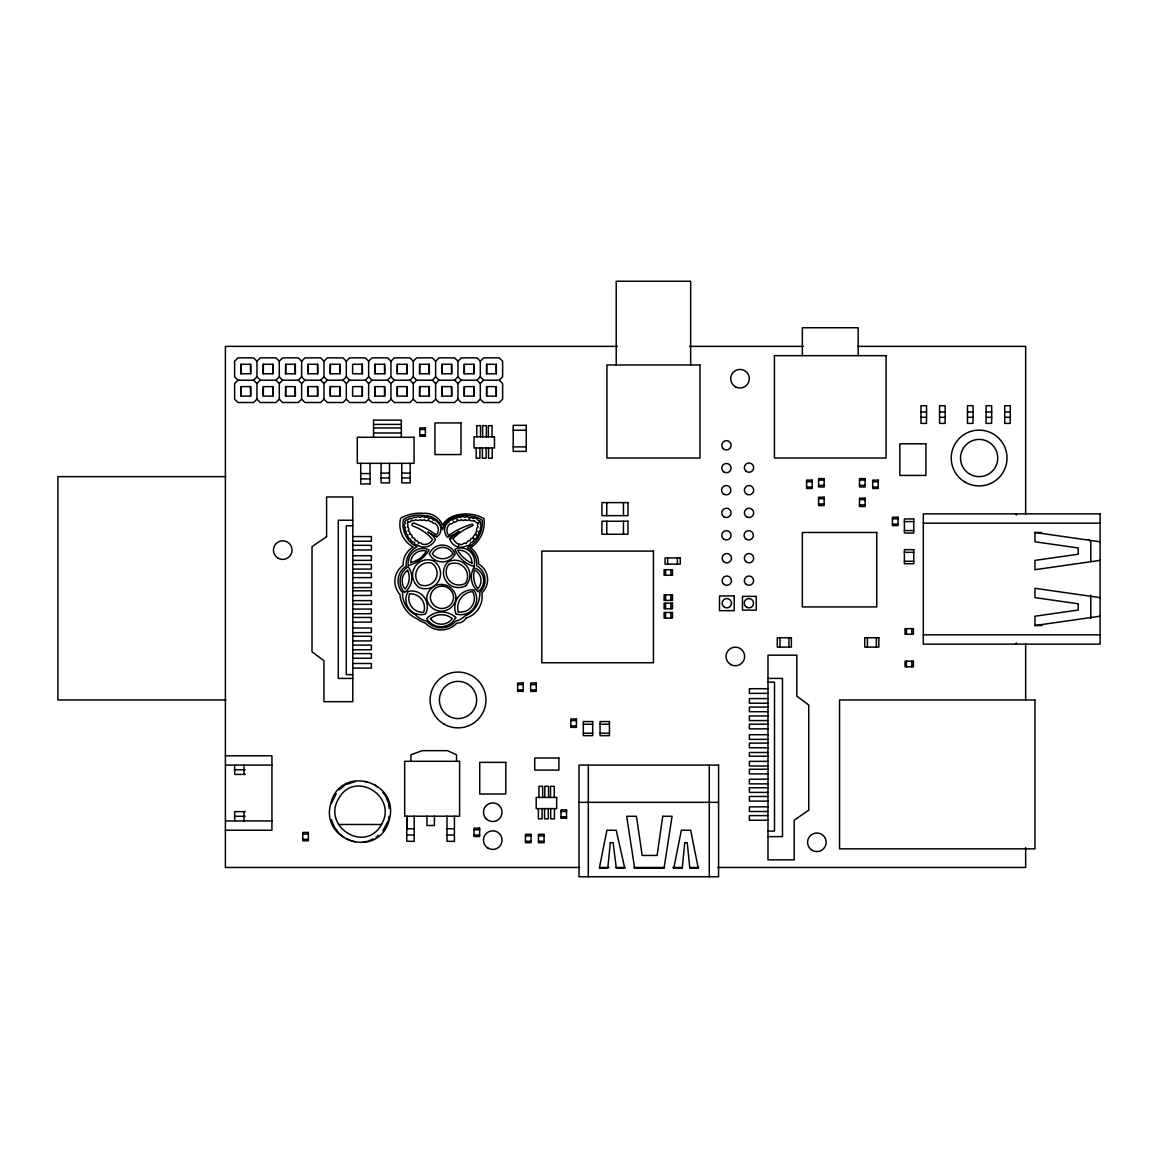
<?xml version="1.0" encoding="UTF-8"?>
<svg xmlns="http://www.w3.org/2000/svg" width="1158" height="1158" viewBox="0 0 1158 1158"><rect width="100%" height="100%" fill="white"/><g stroke="black" fill="none" stroke-linecap="round" stroke-linejoin="round"><path stroke-width="1.5" d="M240.936 373.773L241.052 364.278L250.649 364.278L250.649 373.773L240.936 373.773L240.936 364.278M240.936 396.108L241.052 386.613L250.649 386.613L250.649 396.108L240.936 396.108L240.936 386.613M263.271 373.773L263.271 364.278L272.984 364.278L272.984 373.773L263.271 373.773L263.387 364.278M263.271 396.108L263.271 386.613L272.984 386.613L272.984 396.108L263.271 396.108L263.387 386.613M285.606 373.773L285.606 364.278L295.319 364.278L295.319 373.773L285.606 373.773L285.722 364.278M285.606 396.108L285.606 386.613L295.319 386.613L295.319 396.108L285.606 396.108L285.722 386.613M307.941 373.773L307.941 364.278L317.654 364.278L317.654 373.773L307.941 373.773L308.057 364.278M307.941 396.108L307.941 386.613L317.654 386.613L317.654 396.108L307.941 396.108L308.057 386.613M330.276 373.773L330.276 364.278L339.989 364.278L339.989 373.773L330.276 373.773L330.377 364.278M330.276 396.108L330.276 386.613L339.989 386.613L339.989 396.108L330.276 396.108L330.377 386.613M374.931 373.773L374.931 364.278L384.659 364.278L384.659 373.773L374.931 373.773L375.047 364.278M374.931 396.108L374.931 386.613L384.659 386.613L384.659 396.108L374.931 396.108L375.047 386.613M397.266 373.773L397.382 364.278L406.979 364.278L406.979 373.773L397.266 373.773L397.266 364.278M397.266 396.108L397.382 386.613L406.979 386.613L406.979 396.108L397.266 396.108L397.266 386.613M419.601 373.773L419.601 364.278L429.314 364.278L429.314 373.773L419.601 373.773L419.717 364.278M419.601 396.108L419.601 386.613L429.314 386.613L429.314 396.108L419.601 396.108L419.717 386.613M441.936 373.773L441.936 364.278L451.649 364.278L451.649 373.773L441.936 373.773L442.052 364.278M441.936 396.108L441.936 386.613L451.649 386.613L451.649 396.108L441.936 396.108L442.052 386.613M464.271 373.773L464.271 364.278L473.984 364.278L473.984 373.773L464.271 373.773L464.387 364.278M464.271 396.108L464.271 386.613L473.984 386.613L473.984 396.108L464.271 396.108L464.387 386.613M486.606 373.773L486.606 364.278L496.319 364.278L496.319 373.773L486.606 373.773L486.707 364.278M486.606 396.108L486.606 386.613L496.319 386.613L496.319 396.108L486.606 396.108L486.707 386.613M926.545 417.3L926.443 423.394L920.957 423.394L920.957 405.72L926.545 405.72L926.545 417.3L920.957 417.3M945.145 417.3L945.058 423.394L939.572 423.394L939.572 405.72L945.145 405.72L945.145 417.3L939.572 417.3M973.067 417.3L972.966 423.394L967.48 423.394L967.48 405.72L973.067 405.72L973.067 417.3L967.48 417.3M991.682 417.3L991.581 423.394L986.095 423.394L986.095 405.72L991.682 405.72L991.682 417.3L986.095 417.3M1010.283 417.3L1010.196 423.394L1004.71 423.394L1004.71 405.72L1010.283 405.72L1010.283 417.3L1004.71 417.3M388.654 819.575L389.059 816.39M459.292 531.334L449.695 538.687A11.594 11.594 0 0 0 466.341 545.925A4.516 4.516 0 0 0 470.814 542.74A4.936 4.936 0 0 0 474.071 539.556A5.269 5.269 0 0 0 477.386 535.821L475.431 533.679M453.198 538.441A8.888 8.888 0 0 0 462.172 544.622A3.04 3.04 0 0 1 466.225 543.58A3.778 3.778 0 0 1 470.032 540.743A2.808 2.808 0 0 1 473.043 538.123A4.198 4.198 0 0 1 475.359 534.62A3.778 3.778 0 0 1 476.937 531.363A3.257 3.257 0 0 1 478.095 526.948A4.56 4.56 0 0 1 477.689 523.633L477.936 522.924A5.37 5.37 0 0 1 474.259 520.55A4.936 4.936 0 0 1 469.12 519.653A3.054 3.054 0 0 1 465.125 519.653A3.054 3.054 0 0 1 461.116 519.653A2.33 2.33 0 0 1 457.396 519.653A2.475 2.475 0 0 1 453.545 521.693A2.75 2.75 0 0 1 449.984 523.778A8.671 8.671 0 0 0 448.551 535.503A78.194 78.194 0 0 1 456.02 530.827L457.975 529.785A78.194 78.194 0 0 1 472.305 524.125L473.115 525.298L471.943 526.108A52.573 52.573 0 0 0 453.198 538.441L449.695 538.687M331.347 803.652L336.196 793.693M381.503 824.482C398.034 796.516 354.753 769.259 338.498 798.745C321.953 826.696 365.248 853.967 381.503 824.482L338.498 824.482M388.06 821.051L382.849 830.807M457.917 546.894L459.263 544.303M477.689 523.633L479.933 521.245M237.983 380.186L234.625 383.544L234.625 399.177L237.983 402.521L253.616 402.521L256.96 399.177L256.96 383.544L253.616 380.186L237.983 380.186L234.625 376.842L234.625 361.209L237.983 357.865L253.616 357.865L256.96 361.209L256.96 376.842L260.318 380.186L275.951 380.186L279.295 376.842L279.295 361.209L275.951 357.865L260.318 357.865L256.96 361.209M253.616 380.186L256.96 376.842M256.96 383.544L260.318 380.186M279.295 361.209L282.653 357.865L298.286 357.865L301.63 361.209L301.63 376.842L304.974 380.186L320.607 380.186L323.965 376.842L323.965 361.209L320.607 357.865L304.974 357.865L301.63 361.209M298.286 380.186L301.63 383.544L301.63 399.177L298.286 402.521L282.653 402.521L279.295 399.177L279.295 383.544L282.653 380.186L298.286 380.186L301.63 376.842M279.295 399.177L275.951 402.521L260.318 402.521L256.96 399.177M301.63 383.544L304.974 380.186M323.965 361.209L327.309 357.865L342.942 357.865L346.3 361.209L346.3 376.842L349.644 380.186L365.277 380.186L368.635 376.842L368.635 361.209L365.277 357.865L349.644 357.865L346.3 361.209M342.942 380.186L346.3 383.544L346.3 399.177L342.942 402.521L327.309 402.521L323.965 399.177L323.965 383.544L327.309 380.186L342.942 380.186L346.3 376.842M323.965 399.177L320.607 402.521L304.974 402.521L301.63 399.177M346.3 383.544L349.644 380.186M368.635 361.209L371.979 357.865L387.612 357.865L390.955 361.209L390.955 376.842L394.313 380.186L409.946 380.186L413.29 376.842L413.29 361.209L409.946 357.865L394.313 357.865L390.955 361.209M387.612 380.186L390.955 383.544L390.955 399.177L387.612 402.521L371.979 402.521L368.635 399.177L368.635 383.544L371.979 380.186L387.612 380.186L390.955 376.842M368.635 399.177L365.277 402.521L349.644 402.521L346.3 399.177M390.955 383.544L394.313 380.186M413.29 361.209L416.648 357.865L432.281 357.865L435.625 361.209L435.625 376.842L438.983 380.186L454.616 380.186L457.96 376.842L457.96 361.209L454.616 357.865L438.983 357.865L435.625 361.209M432.281 380.186L435.625 383.544L435.625 399.177L432.281 402.521L416.648 402.521L413.29 399.177L413.29 383.544L416.648 380.186L432.281 380.186L435.625 376.842M413.29 399.177L409.946 402.521L394.313 402.521L390.955 399.177M435.625 383.544L438.983 380.186M457.96 361.209L461.304 357.865L476.937 357.865L480.295 361.209L480.295 376.842L483.639 380.186L499.272 380.186L502.63 376.842L502.63 361.209L499.272 357.865L483.639 357.865L480.295 361.209M476.937 380.186L480.295 383.544L480.295 399.177L476.937 402.521L461.304 402.521L457.96 399.177L457.96 383.544L461.304 380.186L476.937 380.186L480.295 376.842M457.96 399.177L454.616 402.521L438.983 402.521L435.625 399.177M480.295 383.544L483.639 380.186M339.019 789.872L345.171 784.979M376.06 837.263L378.507 835.309M346.604 784.371L355.39 781.491M369.113 840.694L373.397 838.855M1100.1 560.385L1034.963 569.693L1034.963 560.385L1078.228 554.204L1078.228 547.966L1034.963 541.785L1034.963 532.477L1100.1 541.785M1100.1 616.215L1034.963 625.523L1034.963 616.215L1078.228 610.034L1078.228 603.796L1034.963 597.615L1034.963 588.307L1100.1 597.615M363.062 841.938L367.679 841.316M617.402 346.372L225.39 346.372L225.39 867.472L579.796 867.472M689.661 346.372L803.464 346.372M857.658 346.372L1025.655 346.372L1025.655 514.051M362.324 364.278L352.611 364.278L352.611 373.773L362.324 373.773L362.324 364.278L362.324 373.773M362.324 386.613L352.611 386.613L352.611 396.108L362.324 396.108L362.324 386.613L362.324 396.108M920.957 411.973L926.545 411.973M939.572 411.973L945.145 411.973M967.48 411.973L973.067 411.973M986.095 411.973L991.682 411.973M1004.71 411.973L1010.283 411.973M373.527 424.393L401.319 424.393M373.527 427.953L401.319 427.953M419.804 429.502L425.391 429.502M513.211 430.197L526.239 430.197M373.527 432.991L401.319 432.991M419.804 434.815L425.391 434.815M513.211 446.887L526.239 446.887M381.112 473.101L389.493 473.101M401.768 473.101L410.149 473.101M360.717 473.564L370.024 473.564M225.738 476.647L57.9 476.647L57.9 699.968L225.738 699.968M381.112 477.993L389.493 477.993M401.768 477.993L410.149 477.993M360.717 478.891L370.024 478.891M818.576 480.049L824.149 480.049M859.511 480.049L865.098 480.049M806.605 481.728L812.192 481.728M872.669 481.728L878.256 481.728M370.024 483.812L360.717 484.015L360.717 463.33M818.576 485.361L824.149 485.361M859.511 485.361L865.098 485.361M806.605 487.055L812.192 487.055M872.669 487.055L878.256 487.055M818.576 498.664L824.149 498.664M859.511 499.59L865.098 499.59M818.576 503.976L824.149 503.976M859.511 504.902L865.098 504.902M892.427 518.827L898.015 518.827M352.785 520.231L338.281 520.231L338.281 678.414L352.785 678.414M904.384 521.621L913.763 521.621M923.302 523.17L1100.1 523.17M892.427 524.154L898.015 524.154M352.785 525.775L346.271 525.775L346.271 674.651L352.785 674.651M904.384 530.567L913.763 530.567M1034.47 532.477L1041.65 532.477M352.785 536.574L371.385 536.574L371.385 541.235L352.785 541.235M352.785 545.331L371.385 545.331L371.385 549.992L352.785 549.992M904.384 552.337L913.763 552.337M352.785 555.724L371.385 555.724L371.385 560.371L352.785 560.371M904.384 561.268L913.763 561.268M352.785 564.424L371.385 564.424L371.385 569.085L352.785 569.085M352.785 572.978L371.385 572.978L371.385 577.625L352.785 577.625M352.785 582.952L371.385 582.952L371.385 587.598L352.785 587.598M352.785 590.826L371.385 590.826L371.385 595.473L352.785 595.473M352.785 600.626L371.385 600.626L371.385 604.346L352.785 604.346M352.785 609.065L371.385 609.065L371.385 613.711L352.785 613.711M352.785 617.46L371.385 617.46L371.385 622.121L352.785 622.121M1034.847 625.523L1042.07 625.523M352.785 627.998L371.385 627.998L371.385 632.644L352.785 632.644M923.302 634.83L1100.1 634.83M352.785 636.249L371.385 636.249L371.385 640.91L352.785 640.91M352.785 645.122L371.385 645.122L371.385 649.768L352.785 649.768M352.785 653.604L371.385 653.604L371.385 658.265L352.785 658.265M352.785 663.476L371.385 663.476L371.385 668.123L352.785 668.123M767.986 678.414L782.475 678.414L782.475 836.612L767.986 836.612M767.986 682.178L774.499 682.178L774.499 831.068L767.986 831.068M517.626 684.61L523.213 684.61M530.654 684.61L536.241 684.61M767.986 688.706L749.371 688.706L749.371 693.367L767.986 693.367M517.626 689.936L523.213 689.936M530.654 689.936L536.241 689.936M767.986 698.578L749.371 698.578L749.371 703.224L767.986 703.224M767.986 707.075L749.371 707.075L749.371 711.721L767.986 711.721M767.986 715.933L749.371 715.933L749.371 720.58L767.986 720.58M570.836 720.594L576.423 720.594M583.314 724.257L592.693 724.257M600.061 724.257L609.441 724.257M767.986 724.184L749.371 724.184L749.371 728.845L767.986 728.845M570.836 725.921L576.423 725.921M583.314 733.202L592.693 733.202M600.061 733.202L609.441 733.202M767.986 734.722L749.371 734.722L749.371 739.369L767.986 739.369M767.986 743.118L749.371 743.118L749.371 747.779L767.986 747.779M767.986 752.497L749.371 752.497L749.371 756.217L767.986 756.217M225.39 755.798L271.927 755.798L271.927 830.243L225.39 830.243M767.986 761.356L749.371 761.356L749.371 766.017L767.986 766.017M225.39 765.105L271.927 765.105M767.986 769.245L749.371 769.245L749.371 773.891L767.986 773.891M234.35 769.766L245.076 769.766M245.337 774.413L234.698 774.413L234.698 765.105M767.986 779.204L749.371 779.204L749.371 783.865L767.986 783.865M767.986 787.758L749.371 787.758L749.371 792.405L767.986 792.405M767.986 796.458L749.371 796.458L749.371 801.119L767.986 801.119M579 802.335L718.582 802.335M767.986 806.851L749.371 806.851L749.371 811.497L767.986 811.497M245.337 811.628L234.698 811.628L234.698 820.935M560.964 811.469L566.551 811.469M767.986 815.608L749.371 815.608L749.371 820.255L767.986 820.255M234.35 816.289L245.076 816.289M560.964 816.781L566.551 816.781M225.39 820.935L271.927 820.935M406.776 828.766L414.217 828.766M446.988 828.766L454.428 828.766M474.056 829.75L479.644 829.75M302.774 834.035L308.361 834.035M406.776 835.005L414.217 835.005M446.988 835.048L454.428 835.048M474.056 835.063L479.644 835.063M525.442 835.917L531.03 835.917M538.47 835.917L544.057 835.917M302.774 839.347L308.361 839.347M525.442 841.244L531.03 841.244M538.47 841.244L544.057 841.244M600.003 867.472L608.978 867.472M615.824 867.472L625.146 867.472M633.643 867.472L664.649 867.472M672.841 867.472L682.612 867.472M689.792 867.472L698.766 867.472M717.685 867.472L1025.655 867.472L1025.655 847.627M364.611 781.491L367.679 781.911M352.322 841.316L355.39 841.736M346.604 838.855L350.888 840.694M430.125 533.447L436.682 536.994A9.192 9.192 0 0 0 436.682 521.462A2.852 2.852 0 0 0 433.324 520.116A3.373 3.373 0 0 0 428.981 518.437A3.271 3.271 0 0 0 424.696 517.51A2.75 2.75 0 0 0 420.426 517.51A3.59 3.59 0 0 0 416.055 517.51A3.474 3.474 0 0 0 412.016 518.639A3.72 3.72 0 0 0 407.775 520.029A2.287 2.287 0 0 0 405.141 523.416A2.765 2.765 0 0 0 405.445 527.686A2.692 2.692 0 0 0 406.197 531.522A2.287 2.287 0 0 0 407.862 534.953A3.257 3.257 0 0 0 410.164 538.89A5.225 5.225 0 0 0 414.448 542.624A2.345 2.345 0 0 0 417.734 544.897L418.4 545.794A12.593 12.593 0 0 0 435.48 539.396A19.266 19.266 0 0 0 430.125 533.447L427.852 532.029L429.777 533.201M374.83 784.979L377.291 786.933M343.94 837.263L339.019 833.355L334.315 826.986L331.347 819.575M1088.462 539.454L1090.793 541.785L1090.793 561.369M499.272 380.186L502.63 383.544L502.63 399.177L499.272 402.521L483.639 402.521L480.295 399.177M457.96 376.842L461.304 380.186M454.616 380.186L457.96 383.544M413.29 376.842L416.648 380.186M409.946 380.186L413.29 383.544M368.635 376.842L371.979 380.186M365.277 380.186L368.635 383.544M323.965 376.842L327.309 380.186M320.607 380.186L323.965 383.544M279.295 376.842L282.653 380.186M275.951 380.186L279.295 383.544M382.849 792.419L385.686 796.241M473.043 538.123L474.071 539.556M386.28 797.717L388.06 802.176M388.654 803.652L389.247 808.429M496.203 364.278L496.319 373.773M496.203 386.613L496.319 396.108M473.868 364.278L473.984 373.773M473.868 386.613L473.984 396.108M451.533 364.278L451.649 373.773M451.533 386.613L451.649 396.108M429.213 364.278L429.314 373.773M429.213 386.613L429.314 396.108M406.878 364.278L406.979 373.773M406.878 386.613L406.979 396.108M384.543 364.278L384.659 373.773M384.543 386.613L384.659 396.108M339.873 364.278L339.989 373.773M339.873 386.613L339.989 396.108M317.538 364.278L317.654 373.773M317.538 386.613L317.654 396.108M295.203 364.278L295.319 373.773M295.203 386.613L295.319 396.108M272.883 364.278L272.984 373.773M272.883 386.613L272.984 396.108M250.548 364.278L250.649 373.773M250.548 386.613L250.649 396.108M406.878 829.49L406.776 816.202L406.776 841.287L414.217 841.33L414.217 816.202M1090.793 595.198L1090.793 618.343M1025.655 643.877L1025.655 699.779M1016.348 513.862L1016.348 515.107M1016.348 642.893L1016.348 644.138M911.795 628.635L911.795 634.222M911.795 661.204L911.795 666.791M906.468 628.635L906.468 634.222M906.468 661.204L906.468 666.791M876.389 637.725L876.389 647.105M867.443 637.725L867.443 647.105M858.165 355.665L858.165 327.757L802.335 327.757L802.335 355.665M788.916 637.725L788.916 647.105M779.985 637.725L779.985 647.105M709.275 765.105L709.275 876.765M690.66 364.973L690.66 281.235L616.215 281.235L616.215 364.973M677.372 557.91L677.372 564.105M670.873 569.693L670.873 575.265M670.873 594.807L670.873 600.394M670.873 603.188L670.873 608.775M670.873 612.495L670.873 618.082M667.674 557.91L667.674 564.105M665.561 569.693L665.561 575.265M665.561 594.807L665.561 600.394M665.561 603.188L665.561 608.775M665.561 612.495L665.561 618.082M623.467 502.615L623.467 515.643M623.467 521.23L623.467 534.258M606.778 502.615L606.778 515.643M606.778 521.23L606.778 534.258M588.307 765.105L588.307 876.765M554.421 808.617L554.421 818.851L550.701 818.851L550.701 808.617M554.248 797.442L554.248 786.282L550.528 786.282L550.528 797.442M548.516 797.442L548.516 786.282L544.796 786.282L544.796 797.442M548.284 808.617L548.284 818.851L544.564 818.851L544.564 808.617M542.668 797.442L542.668 786.282L538.948 786.282L538.948 797.442M542.089 808.617L542.089 818.851L538.369 818.851L538.369 808.617M492.078 436.841L492.078 425.666L488.358 425.666L488.358 436.841M492.251 448.001L492.251 458.235L488.531 458.235L488.531 448.001M486.346 436.841L486.346 425.666L482.611 425.666L482.611 436.841M486.114 448.001L486.114 458.235L482.394 458.235L482.394 448.001M480.498 436.841L480.498 425.666L476.778 425.666L476.778 436.841M479.919 448.001L479.919 458.235L476.199 458.235L476.199 448.001M456.527 761.298L456.527 754.784L447.422 750.645L422.294 750.645L410.931 754.784L410.931 761.298M454.428 816.202L454.428 841.33L446.988 841.33L446.988 816.202M434.395 816.202L434.395 825.509L426.955 825.509L426.955 816.202M410.149 463.33L410.149 482.872L401.768 482.872L401.768 463.33M401.319 437.275L401.319 420.108L373.527 420.108L373.527 437.275M389.493 463.33L389.493 482.872L381.112 482.872L381.112 463.33M370.024 463.33L370.024 484.015M244.005 765.105L244.005 774.413M244.005 811.628L244.005 820.935M477.386 535.821A3.315 3.315 0 0 0 478.515 531.797A3.156 3.156 0 0 0 480.266 527.889A2.287 2.287 0 0 0 480.266 524.357A2.794 2.794 0 0 0 477.878 520.26A3.242 3.242 0 0 0 472.956 518.596A2.287 2.287 0 0 0 469.366 518.306A3.257 3.257 0 0 0 464.705 517.423A3.156 3.156 0 0 0 460.421 517.423A3.315 3.315 0 0 0 456.426 518.683A2.881 2.881 0 0 0 452.778 520.072A2.953 2.953 0 0 0 448.986 521.693A10.335 10.335 0 0 0 447.451 537.341A72.085 72.085 0 0 0 458.351 531.913M610.324 842.648L607.776 868.239L599.323 868.239L606.922 830.243L616.215 830.243L624.755 868.239L616.302 868.239L613.118 842.648L610.324 842.648M684.769 842.648L682.207 868.239L673.753 868.239L681.353 830.243L690.66 830.243L698.26 868.239L689.806 868.239L687.244 842.648L684.769 842.648M330.754 803.493C319.738 842.098 379.491 859.54 389.247 819.734C400.263 781.129 340.51 763.687 330.754 803.493M407.963 522.186L407.182 522.909A4.256 4.256 0 0 1 407.5 527.107A2.128 2.128 0 0 1 408.036 530.697A2.388 2.388 0 0 1 409.541 534.185A2.519 2.519 0 0 1 412.06 537.674A2.446 2.446 0 0 1 414.984 540.714A2.606 2.606 0 0 1 418.429 543.261A2.229 2.229 0 0 1 421.961 544.101A8.975 8.975 0 0 0 432.614 539.44A47.275 47.275 0 0 0 412.74 525.964A1.534 1.534 0 0 1 412.176 523.865A1.534 1.534 0 0 1 414.274 523.315A75.892 75.892 0 0 1 427.534 529.264L429.329 530.321A75.892 75.892 0 0 1 436.19 535.025A7.585 7.585 0 0 0 434.815 523.199A2.084 2.084 0 0 1 432.064 521.549A3.054 3.054 0 0 1 428.503 519.739A3.04 3.04 0 0 1 424.132 519.739A3.387 3.387 0 0 1 420.412 519.739A4.646 4.646 0 0 1 415.664 519.739A3.995 3.995 0 0 1 411.307 520.217A2.186 2.186 0 0 1 407.775 521.65L407.963 522.186M662.752 816.289L657.093 855.444L642.169 855.444L636.437 816.289L626.666 816.289L634.656 868.239L664.055 868.239L672.06 816.289L662.752 816.289M326.585 536.632L312.023 546.648L312.023 651.809L323.936 660.74L323.936 701.676L352.785 701.676L352.785 496.97L326.585 496.97L326.585 536.632M808.747 810.18L794.185 820.211L794.185 859.873L767.986 859.873L767.986 655.153L796.834 655.153L796.834 696.103L808.747 705.034L808.747 810.18M886.073 355.665L774.413 355.665L774.413 458.032L886.073 458.032L886.073 355.665M699.968 364.973L606.922 364.973L606.922 458.032L699.968 458.032L699.968 364.973M460.985 422.931L434.93 422.931L434.93 454.573L460.985 454.573L460.985 422.931M526.239 425.333L513.211 425.333L513.211 451.388L526.239 451.388L526.239 425.333M425.391 427.895L419.804 427.895L419.804 436.276L425.391 436.276L425.391 427.895M494.48 436.841L474.013 436.841L474.013 448.001L494.48 448.001L494.48 436.841M414.057 437.275L357.286 437.275L357.286 463.33L414.057 463.33L414.057 437.275M925.908 443.789L899.853 443.789L899.853 475.417L925.908 475.417L925.908 443.789M824.149 478.587L818.576 478.587L818.576 486.968L824.149 486.968L824.149 478.587M865.098 478.587L859.511 478.587L859.511 486.968L865.098 486.968L865.098 478.587M812.192 480.121L806.605 480.121L806.605 488.502L812.192 488.502L812.192 480.121M878.256 480.121L872.669 480.121L872.669 488.502L878.256 488.502L878.256 480.121M824.149 497.202L818.576 497.202L818.576 505.583L824.149 505.583L824.149 497.202M865.098 498.128L859.511 498.128L859.511 506.509L865.098 506.509L865.098 498.128M627.969 502.615L601.914 502.615L601.914 515.643L627.969 515.643L627.969 502.615M1100.1 513.862L923.302 513.862L923.302 644.138L1100.1 644.138L1100.1 513.862M898.015 517.235L892.427 517.235L892.427 525.602L898.015 525.602L898.015 517.235M913.763 518.943L904.384 518.943L904.384 533.013L913.763 533.013L913.763 518.943M627.969 521.23L601.914 521.23L601.914 534.258L627.969 534.258L627.969 521.23M876.765 532.477L802.335 532.477L802.335 606.922L876.765 606.922L876.765 532.477M913.763 549.645L904.384 549.645L904.384 563.714L913.763 563.714L913.763 549.645M653.445 551.078L541.785 551.078L541.785 662.752L653.445 662.752L653.445 551.078M680.282 557.91L665.039 557.91L665.039 564.105L680.282 564.105L680.282 557.91M672.48 569.693L664.099 569.693L664.099 575.265L672.48 575.265L672.48 569.693M672.48 594.807L664.099 594.807L664.099 600.394L672.48 600.394L672.48 594.807M734.215 595.95L719.509 595.95L719.509 610.657L734.215 610.657L734.215 595.95M756.261 596.37L742.481 596.37L742.481 610.15L756.261 610.15L756.261 596.37M672.48 603.188L664.099 603.188L664.099 608.775L672.48 608.775L672.48 603.188M672.48 612.495L664.099 612.495L664.099 618.082L672.48 618.082L672.48 612.495M913.401 628.635L905.02 628.635L905.02 634.222L913.401 634.222L913.401 628.635M791.363 637.725L777.293 637.725L777.293 647.105L791.363 647.105L791.363 637.725M878.835 637.725L864.765 637.725L864.765 647.105L878.835 647.105L878.835 637.725M913.401 661.204L905.02 661.204L905.02 666.791L913.401 666.791L913.401 661.204M523.213 683.017L517.626 683.017L517.626 691.384L523.213 691.384L523.213 683.017M536.241 683.017L530.654 683.017L530.654 691.384L536.241 691.384L536.241 683.017M1034.963 699.968L839.55 699.968L839.55 848.857L1034.963 848.857L1034.963 699.968M576.423 719.002L570.836 719.002L570.836 727.369L576.423 727.369L576.423 719.002M592.693 721.564L583.314 721.564L583.314 735.634L592.693 735.634L592.693 721.564M609.441 721.564L600.061 721.564L600.061 735.634L609.441 735.634L609.441 721.564M558.909 758.012L534.721 758.012L534.721 770.099L558.909 770.099L558.909 758.012M459.581 761.298L404.678 761.298L404.678 816.202L459.581 816.202L459.581 761.298M505.785 762.355L479.73 762.355L479.73 793.997L505.785 793.997L505.785 762.355M718.582 765.105L579 765.105L579 876.765L718.582 876.765L718.582 765.105M556.665 797.442L536.183 797.442L536.183 808.617L556.665 808.617L556.665 797.442M566.551 809.862L560.964 809.862L560.964 818.243L566.551 818.243L566.551 809.862M479.644 828.144L474.056 828.144L474.056 836.525L479.644 836.525L479.644 828.144M308.361 832.428L302.774 832.428L302.774 840.809L308.361 840.809L308.361 832.428M531.03 834.325L525.442 834.325L525.442 842.691L531.03 842.691L531.03 834.325M544.057 834.325L538.47 834.325L538.47 842.691L544.057 842.691L544.057 834.325M479.716 594.517L479.716 592.563A16.849 16.849 0 0 0 476.517 565.582A17.674 17.674 0 0 0 467.528 547.806A29.167 29.167 0 0 0 482.249 520.174A32.931 32.931 0 0 0 451.302 518.567A15.575 15.575 0 0 0 442.631 529.626A18.702 18.702 0 0 0 423.973 515.585A28.357 28.357 0 0 0 403.331 519.71A25.548 25.548 0 0 0 416.952 546.923A19.672 19.672 0 0 0 406.197 566.074A17.515 17.515 0 0 0 402.55 592.621A23.855 23.855 0 0 0 415.476 614.71A21.235 21.235 0 0 0 426.766 621.195A18.977 18.977 0 0 0 455.716 621.195A18.615 18.615 0 0 0 464.778 616.07A23.493 23.493 0 0 0 479.716 594.517M448.725 716.093A18.615 18.615 0 0 0 476.647 699.968A18.615 18.615 0 0 0 448.725 683.857A18.615 18.615 0 0 0 448.725 716.093M965.179 482.206A27.922 27.922 0 0 0 1007.04 458.032A27.922 27.922 0 0 0 965.179 433.859A27.922 27.922 0 0 0 965.179 482.206M730.698 664.518A9.307 9.307 0 0 0 744.652 656.47A9.307 9.307 0 0 0 730.698 648.408A9.307 9.307 0 0 0 730.698 664.518M969.825 474.143A18.615 18.615 0 0 0 997.747 458.032A18.615 18.615 0 0 0 969.825 441.907A18.615 18.615 0 0 0 969.825 474.143M444.079 724.141A27.922 27.922 0 0 0 485.94 699.968A27.922 27.922 0 0 0 444.079 675.794A27.922 27.922 0 0 0 444.079 724.141M735.359 386.758A9.307 9.307 0 0 0 749.313 378.709A9.307 9.307 0 0 0 735.359 370.647A9.307 9.307 0 0 0 735.359 386.758M278.094 558.185A9.307 9.307 0 0 0 292.048 550.122A9.307 9.307 0 0 0 278.094 542.06A9.307 9.307 0 0 0 278.094 558.185M812.221 850.363A9.307 9.307 0 0 0 826.175 842.3A9.307 9.307 0 0 0 812.221 834.238A9.307 9.307 0 0 0 812.221 850.363M488.097 848.192A9.307 9.307 0 0 0 502.065 840.143A9.307 9.307 0 0 0 488.097 832.081A9.307 9.307 0 0 0 488.097 848.192M486.172 818.807A9.307 9.307 0 0 0 501.747 814.639A9.307 9.307 0 0 0 490.341 803.232A9.307 9.307 0 0 0 486.172 818.807M724.503 607.255A4.646 4.646 0 0 0 731.48 603.217A4.646 4.646 0 0 0 724.503 599.193A4.646 4.646 0 0 0 724.503 607.255M746.577 607.255A4.646 4.646 0 0 0 753.554 603.217A4.646 4.646 0 0 0 746.577 599.193A4.646 4.646 0 0 0 746.577 607.255M746.693 516.902A4.646 4.646 0 0 0 753.67 512.878A4.646 4.646 0 0 0 746.693 508.854A4.646 4.646 0 0 0 746.693 516.902M746.693 494.22A4.646 4.646 0 0 0 753.67 490.196A4.646 4.646 0 0 0 746.693 486.157A4.646 4.646 0 0 0 746.693 494.22M723.533 583.936A4.646 4.646 0 0 0 731.32 581.852A4.646 4.646 0 0 0 725.617 576.163A4.646 4.646 0 0 0 723.533 583.936M745.68 583.936A4.646 4.646 0 0 0 753.453 581.852A4.646 4.646 0 0 0 747.764 576.163A4.646 4.646 0 0 0 745.68 583.936M723.533 561.5A4.646 4.646 0 0 0 731.32 559.415A4.646 4.646 0 0 0 725.617 553.712A4.646 4.646 0 0 0 723.533 561.5M745.723 561.5A4.646 4.646 0 0 0 753.511 559.415A4.646 4.646 0 0 0 747.807 553.712A4.646 4.646 0 0 0 745.723 561.5M746.389 539.324A4.646 4.646 0 0 0 753.366 535.3A4.646 4.646 0 0 0 746.389 531.276A4.646 4.646 0 0 0 746.389 539.324M724.068 539.324A4.646 4.646 0 0 0 731.045 535.3A4.646 4.646 0 0 0 724.068 531.276A4.646 4.646 0 0 0 724.068 539.324M724.068 516.902A4.646 4.646 0 0 0 731.045 512.878A4.646 4.646 0 0 0 724.068 508.854A4.646 4.646 0 0 0 724.068 516.902M723.157 448.566A4.646 4.646 0 0 0 730.944 446.481A4.646 4.646 0 0 0 725.241 440.778A4.646 4.646 0 0 0 723.157 448.566M724.112 472.146A4.646 4.646 0 0 0 731.089 468.107A4.646 4.646 0 0 0 724.112 464.083A4.646 4.646 0 0 0 724.112 472.146M745.723 470.915A4.646 4.646 0 0 0 753.511 468.831A4.646 4.646 0 0 0 747.807 463.128A4.646 4.646 0 0 0 745.723 470.915M723.895 494.22A4.646 4.646 0 0 0 730.872 490.196A4.646 4.646 0 0 0 723.895 486.157A4.646 4.646 0 0 0 723.895 494.22M466.109 618.025A22.393 22.393 0 0 0 481.858 592.968A18.195 18.195 0 0 0 478.515 563.946A18.036 18.036 0 0 0 470.568 547.748A30.05 30.05 0 0 0 483.986 518.567A36.984 36.984 0 0 0 451.302 516.975A19.425 19.425 0 0 0 442.631 525.095A19.136 19.136 0 0 0 423.539 513.341A39.618 39.618 0 0 0 400.639 518.191A25.664 25.664 0 0 0 413.247 547.054A19.57 19.57 0 0 0 403.172 565.205A19.773 19.773 0 0 0 399.93 594.517A29.442 29.442 0 0 0 416.981 618.748A24.477 24.477 0 0 0 425.435 623.091A21.394 21.394 0 0 0 456.889 623.091A10.031 10.031 0 0 0 466.109 618.025M429.343 554.002A14.533 14.533 0 0 0 455.21 554.002A13.824 13.824 0 0 0 429.343 554.002M404.504 592.505A18.427 18.427 0 0 0 408.108 566.711A16.892 16.892 0 0 0 404.504 592.505M408.34 565.495A33.64 33.64 0 0 0 429.126 549.949A14.605 14.605 0 0 0 408.34 565.495M410.612 562.585A24.347 24.347 0 0 0 426.39 551.049A12.579 12.579 0 0 0 410.612 562.585M456.093 597.789A14.764 14.764 0 0 0 426.694 597.789A14.764 14.764 0 0 0 456.093 597.789M452.937 553.958A11.377 11.377 0 0 0 432.281 553.958A13.563 13.563 0 0 0 452.937 553.958M407.616 570.286A12.941 12.941 0 0 0 405.025 589.002A17.37 17.37 0 0 0 407.616 570.286M455.774 617.475A20.786 20.786 0 0 0 426.665 618.589A16.574 16.574 0 0 0 455.774 617.475M455.991 613.943A15.792 15.792 0 0 0 473.81 589.856A17.703 17.703 0 0 0 455.991 613.943M477.718 588.785A11.826 11.826 0 0 0 474.49 569.982A22.32 22.32 0 0 0 477.718 588.785M478.037 591.651A13.404 13.404 0 0 0 473.81 567.738A19.035 19.035 0 0 0 478.037 591.651M458.206 611.916A13.78 13.78 0 0 0 472.551 591.521A16.357 16.357 0 0 0 458.206 611.916M473.81 566.436A13.896 13.896 0 0 0 454.906 549.196A29.819 29.819 0 0 0 473.81 566.436M448.739 564.424A12.854 12.854 0 0 0 465.487 583.27A13.085 13.085 0 0 0 448.739 564.424M435.538 579.405A12.362 12.362 0 0 0 431.644 563.049A12.781 12.781 0 0 0 419.514 584.515A12.362 12.362 0 0 0 435.538 579.405M471.943 563.266A12.796 12.796 0 0 0 457.714 550.282A31.888 31.888 0 0 0 471.943 563.266M441.965 586.165A11.638 11.638 0 0 0 430.327 597.789A11.667 11.667 0 0 0 441.965 608.5A11.667 11.667 0 0 0 453.589 597.789A11.638 11.638 0 0 0 441.965 586.165M430.414 618.618A13.491 13.491 0 0 0 452.286 618.618A17.254 17.254 0 0 0 430.414 618.618M409.512 593.895A14.084 14.084 0 0 0 423.625 612.394A13.795 13.795 0 0 0 409.512 593.895M433.743 560.979A15.213 15.213 0 0 0 418.935 587.352A15.155 15.155 0 0 0 438.593 581.041A15.155 15.155 0 0 0 433.743 560.979M408.195 591.405A15.213 15.213 0 0 0 425.435 614.073A15.604 15.604 0 0 0 408.195 591.405M465.69 585.731A15.054 15.054 0 0 0 448.059 561.847A14.967 14.967 0 0 0 465.69 585.731"/></g></svg>
